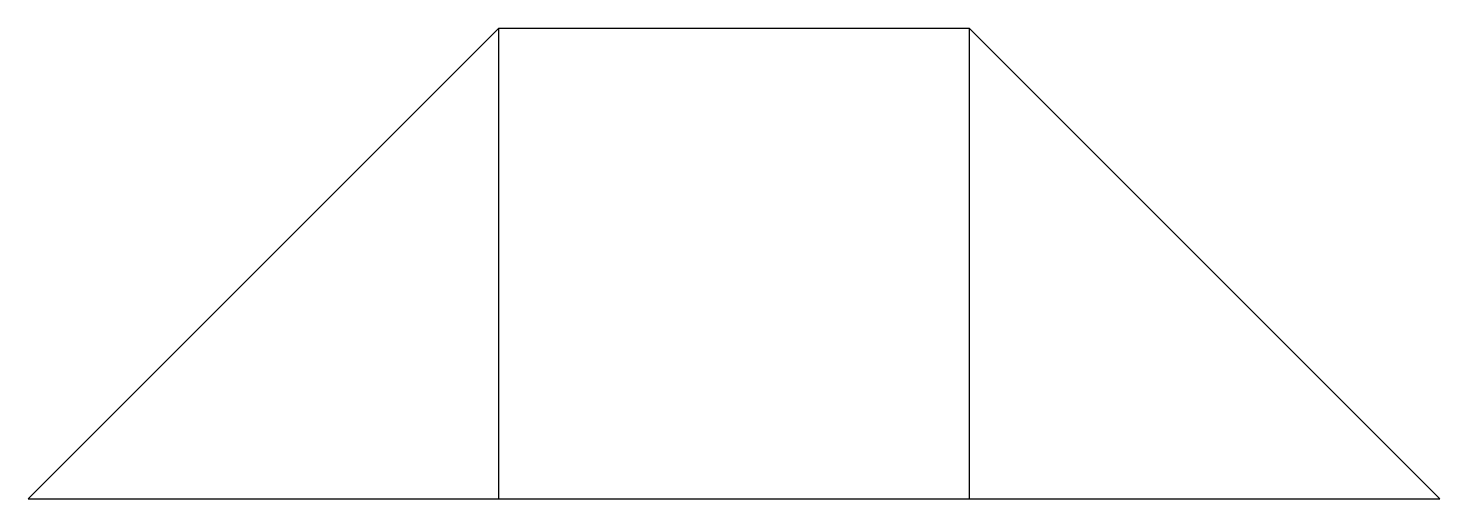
# Model space of a CAD drawing. Header units: metres. Extents: x 13.6 to 34.6, y 14.2 to 21.1.
import ezdxf

# ---------------------------------------------------------------- set-up
doc = ezdxf.new("R2010")
doc.units = ezdxf.units.M

msp = doc.modelspace()

# ---------------------------------------------------------------- linework, layer by layer
for p, q in [((13.6, 14.15), (20.6, 21.15)), ((20.6, 14.15), (20.6, 21.15)), ((20.6, 21.15), (27.6, 21.15)), ((27.6, 21.15), (27.6, 14.15)), ((27.6, 21.15), (34.6, 14.15)), ((13.6, 14.15), (34.6, 14.15))]:
    msp.add_line(p, q)

doc.saveas('drawing.dxf')
